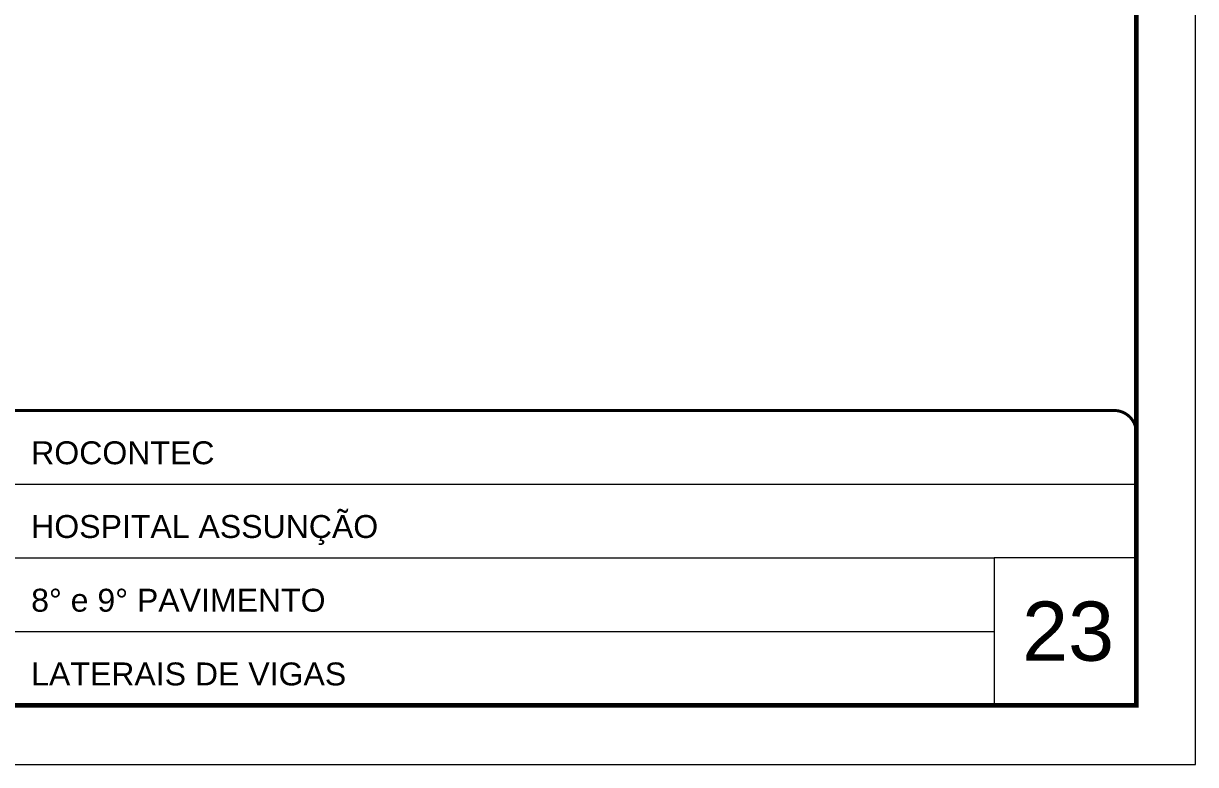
# Model space of a CAD drawing. Extents: x -20960 to -5926, y -2106 to 21915.
# Drawn here: x -8330 to -7538, y 15123 to 15623 of the extents above; entities that cross this region are included whole.
import ezdxf

# ---------------------------------------------------------------- set-up
doc = ezdxf.new("R2010")
doc.units = 0
doc.linetypes.add('CONTINUO', pattern=[0])
doc.linetypes.add('DASHED', pattern=[0.75, 0.5, -0.25])
for name, color, linetype, lineweight in [('CARIMBO', 255, 'Continuous', 9), ('Folhas', 255, 'Continuous', 9), ('SARRAFO DE PRESSAO', 251, 'DASHED', 9)]:
    doc.layers.add(name, color=color, linetype=linetype, lineweight=lineweight)
doc.styles.add('ARIAL', font='arial.ttf')

# ---------------------------------------------------------------- blocks, each defined once
blk = doc.blocks.new('9999999999')
at = {"color": 30, "linetype": 'CONTINUO'}
for p, q in [((98564.56, 34379.64), (99583.98, 34379.64)), ((98564.56, 34329.83), (99487.98, 34329.83)), ((99583.98, 34329.83), (99487.98, 34329.83)), ((99487.98, 34329.83), (99487.98, 34230.21)), ((98564.56, 34280.02), (99487.98, 34280.02))]:
    blk.add_line(p, q, dxfattribs=at)
at = {"color": 30, "linetype": 'CONTINUO', "const_width": 2}
blk.add_lwpolyline([(99583.98, 34230.21), (99583.98, 34414.45, 0.414214), (99568.98, 34429.45), (98228.98, 34429.45, 0.414214), (98213.98, 34414.45), (98213.98, 34245.21, 0.414214), (98228.98, 34230.21), (99583.98, 34230.21)], format="xyb", dxfattribs=at)
at = {"layer": 'Folhas'}
blk.add_lwpolyline([(98138.98, 34190.21), (99623.98, 34190.21), (99623.98, 35240.21), (98138.98, 35240.21)], close=True, dxfattribs=at)
at = {"layer": 'Folhas', "color": 30, "const_width": 3}
blk.add_lwpolyline([(98213.98, 34230.21), (99583.98, 34230.21), (99583.98, 35200.21), (98213.98, 35200.21)], close=True, dxfattribs=at)
at = {"color": 7, "linetype": 'Continuous', "ltscale": 5, "style": 'ARIAL'}
for s, height, p in [('ROCONTEC', 15.483, (98837.68, 34393.13)), ('HOSPITAL ASSUNÇÃO', 15.4829, (98837.68, 34343.32)), ('8° e 9° PAVIMENTO', 15.4829, (98837.68, 34293.51)), ('LATERAIS DE VIGAS', 15.4829, (98837.68, 34243.7))]:
    blk.add_text(s, height=height, dxfattribs=at).set_placement(p)

msp = doc.modelspace()

# ---------------------------------------------------------------- block references
at = {"layer": 'SARRAFO DE PRESSAO', "color": 6, "linetype": 'ByBlock'}
msp.add_blockref('9999999999', (-107162.48, -19067.69), dxfattribs=at)

# ---------------------------------------------------------------- texts
at = {"layer": 'CARIMBO', "style": 'ARIAL'}
msp.add_text('23', height=40, dxfattribs=at).set_placement((-7655.64, 15192.66))

doc.saveas('drawing.dxf')
